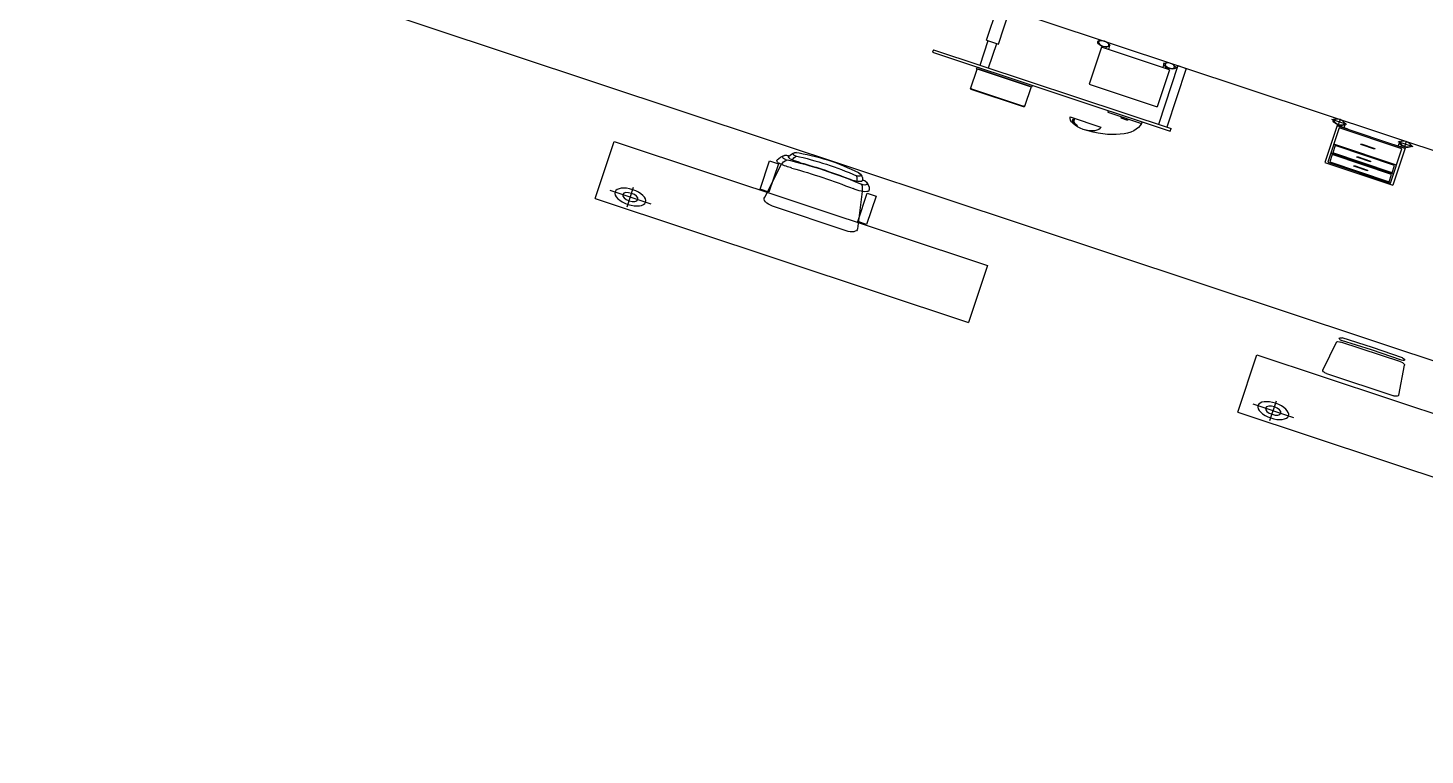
# Model space of a CAD drawing. Header units: millimetres. Extents: x -36495272392165 to 352544598049420, y -228287860276617 to 83349.
# Drawn here: x 51736899846267 to 188000250837152, y -210242029753057 to -139398350488814 of the extents above; entities that cross this region are included whole.
import ezdxf

# ---------------------------------------------------------------- set-up
doc = ezdxf.new("R2010")
doc.units = ezdxf.units.MM
doc.header["$MEASUREMENT"] = 0

# ---------------------------------------------------------------- blocks, each defined once
blk = doc.blocks.new('working_place (2)')
for p, q in [((8643.4, 13632.4), (10843.4, 13632.4)), ((8827.9, 13606.5), (8827.9, 13366.5)), ((12431.3, 13632.4), (14631.3, 13632.4)), ((12615.9, 13606.5), (12615.9, 13366.5)), ((8707.9, 13486.5), (8947.9, 13486.5)), ((12495.9, 13486.5), (12735.9, 13486.5)), ((8643.4, 12932.4), (10843.4, 12932.4)), ((12431.3, 12932.4), (14631.3, 12932.4)), ((12829.9, 12505.8), (12808, 12855.8)), ((12833, 12882.4), (13229.7, 12882.4)), ((13254.7, 12855.8), (13232.8, 12505.8)), ((13031.3, 12425.6), (12853.5, 12432.4)), ((13207.9, 12482.4), (12854.8, 12482.4)), ((13031.3, 12455.6), (12854.8, 12462.4)), ((13207.9, 12462.4), (13031.3, 12455.6)), ((13209.2, 12432.4), (13031.3, 12425.6)), ((46.1, 12349.5), (20372.3, 12349.5)), ((10443.2, 11046.2), (10443.2, 10805.2)), ((10444.7, 11049.7), (10449.3, 11045.1)), ((10756.2, 11051.2), (10448.2, 11051.2)), ((10449.3, 11045.1), (10755.1, 11045.1)), ((10759.7, 11049.7), (10755.1, 11045.1)), ((10761.2, 10805.2), (10761.2, 11046.2)), ((11022.1, 10991.7), (11202.1, 10991.7)), ((10764.2, 10805.2), (10440.2, 10805.2)), ((10440.2, 10805.2), (10440.2, 10786.7)), ((10449.2, 10805.2), (10449.2, 10798.2)), ((10449.2, 10798.2), (10755.2, 10798.2)), ((10460.2, 10798.2), (10460.2, 10805.2)), ((10484.2, 10798.2), (10484.2, 10805.2)), ((10719.2, 10798.2), (10719.2, 10805.2)), ((10744.2, 10798.2), (10744.2, 10805.2)), ((10755.2, 10805.2), (10755.2, 10798.2)), ((10764.2, 10786.7), (10764.2, 10805.2)), ((11212.1, 10781.7), (11212.1, 10801.7)), ((11212.1, 10801.7), (11412.1, 10801.7)), ((11292.1, 10817.2), (11332.1, 10817.2)), ((11412.1, 10781.7), (11412.1, 10801.7)), ((10177.2, 10781.7), (11577.4, 10781.7)), ((10177.2, 10751.7), (10177.2, 10781.7)), ((10177.2, 10751.7), (11577.4, 10751.7)), ((10452.2, 10751.7), (10452.2, 10451.7)), ((10502.2, 10751.7), (10502.2, 10451.7)), ((11502.4, 10031.7), (11502.4, 10751.7)), ((11552.4, 10031.7), (11552.4, 10751.7)), ((11577.4, 10781.7), (11577.4, 10751.7)), ((11065.4, 10108.7), (11065.4, 10561.7)), ((11065.4, 10561.7), (11465.4, 10561.7)), ((11465.4, 10108.7), (11465.4, 10561.7)), ((12453.5, 10110.2), (12453.5, 10563.2)), ((12453.5, 10563.2), (12853.5, 10563.2)), ((12468.5, 10548.2), (12838.5, 10548.2)), ((12468.5, 10128.2), (12468.5, 10548.2)), ((12838.5, 10548.2), (12838.5, 10128.2)), ((12853.5, 10110.2), (12853.5, 10563.2)), ((12478.5, 10538.2), (12828.5, 10538.2)), ((12478.5, 10448.2), (12478.5, 10538.2)), ((12693.5, 10498.2), (12613.5, 10498.2)), ((12613.5, 10498.2), (12613.5, 10488.2)), ((12613.5, 10488.2), (12693.5, 10488.2)), ((12693.5, 10488.2), (12693.5, 10498.2)), ((12828.5, 10538.2), (12828.5, 10448.2)), ((10442.2, 10451.7), (10442.2, 10051.7)), ((10442.2, 10451.7), (10512.2, 10451.7)), ((10512.2, 10451.7), (10512.2, 10051.7)), ((12838.5, 10438.2), (12468.5, 10438.2)), ((12828.5, 10448.2), (12478.5, 10448.2)), ((12828.5, 10428.2), (12478.5, 10428.2)), ((12478.5, 10338.2), (12478.5, 10428.2)), ((12828.5, 10428.2), (12828.5, 10338.2)), ((12838.5, 10328.2), (12468.5, 10328.2)), ((12828.5, 10338.2), (12478.5, 10338.2)), ((12693.5, 10388.2), (12613.5, 10388.2)), ((12613.5, 10388.2), (12613.5, 10378.2)), ((12613.5, 10378.2), (12693.5, 10378.2)), ((12693.5, 10378.2), (12693.5, 10388.2)), ((12693.5, 10233.2), (12613.5, 10233.2)), ((12613.5, 10233.2), (12613.5, 10223.2)), ((12613.5, 10223.2), (12693.5, 10223.2)), ((12693.5, 10223.2), (12693.5, 10233.2)), ((11465.4, 10108.7), (11065.4, 10108.7)), ((11090.4, 10090.4), (11090.4, 10108.7)), ((11105.4, 10061.7), (11105.4, 10108.7)), ((11425.4, 10061.7), (11425.4, 10108.7)), ((11440.4, 10090.4), (11440.4, 10108.7)), ((12853.5, 10113.2), (12453.5, 10113.2)), ((12518.5, 10110.2), (12453.5, 10110.2)), ((12458.5, 10033.2), (12458.5, 10098.2)), ((12838.5, 10128.2), (12468.5, 10128.2)), ((12478.5, 10091.9), (12478.5, 10110.2)), ((12493.5, 10063.2), (12493.5, 10110.2)), ((12518.5, 10110.2), (12518.5, 10113.2)), ((12788.5, 10110.2), (12788.5, 10113.2)), ((12788.5, 10110.2), (12853.5, 10110.2)), ((12813.5, 10063.2), (12813.5, 10110.2)), ((12828.5, 10091.9), (12828.5, 10110.2)), ((12848.5, 10033.2), (12848.5, 10098.2)), ((46.1, 10031.7), (20372.3, 10031.7)), ((11042.2, 10051.7), (11036.9, 10051.7)), ((11104, 10051.7), (11098.7, 10051.7)), ((11426.9, 10051.7), (11434.3, 10051.7)), ((11486.6, 10051.7), (11494, 10051.7)), ((11502.4, 10031.7), (11552.4, 10031.7)), ((12502.6, 10063.2), (12414.4, 10063.2)), ((12430.2, 10053.2), (12425, 10053.2)), ((12492.1, 10053.2), (12486.8, 10053.2)), ((12804.4, 10063.2), (12892.6, 10063.2)), ((12815, 10053.2), (12820.2, 10053.2)), ((12876.8, 10053.2), (12882.1, 10053.2))]:
    blk.add_line(p, q)
for points in [[(8643.4, 13632.4), (8643.4, 12932.4)], [(10843.4, 12932.4), (10843.4, 13632.4)], [(12431.3, 13632.4), (12431.3, 12932.4)]]:
    blk.add_lwpolyline(points)
at = {"color": 18, "true_color": 0x000000}
for points in [[(10047.7, 12575.2), (10089.9, 13006.3, 0.447809), (10033.1, 13067.9), (9598.5, 13066.3, 0.479888), (9541.8, 12995), (9572.6, 12578.4)], [(9585.6, 12453.6, 0.051589), (9571, 12468.2, -0.742396), (9585.6, 12503.9, 0.097143), (10033.1, 12499, -0.947265), (10044.5, 12452, 0.744297)], [(9592, 12502.2, -0.079006), (9572.6, 12575.2, 0.901922)], [(10031.5, 12499, 0.112913), (10046.1, 12576.8, 0.961324)], [(9632.1, 12386.7, 0.051589), (9620.5, 12398.3, -0.742396), (9632.1, 12426.9, 0.097143), (9990.2, 12423, -0.947265), (9999.3, 12385.4, 0.744297)], [(9637.3, 12425.6, -0.079006), (9621.8, 12483.9, 0.901922)], [(9988.9, 12423, 0.112913), (10000.6, 12485.2, 0.961324)], [(10041.2, 12447.1, -0.004332), (10029.2, 12443.5, -0.05592)]]:
    blk.add_lwpolyline(points, format="xyb", dxfattribs=at)
for points in [[(9554.7, 12576.8), (9554.7, 12923.6), (9502.9, 12923.6), (9502.9, 12576.8)], [(10130.4, 12576.8), (10130.4, 12923.6), (10078.5, 12923.6), (10078.5, 12576.8)]]:
    blk.add_lwpolyline(points, close=True, dxfattribs=at)
blk.add_lwpolyline([(9996.7, 12381.5, -0.165727), (9623.1, 12390.5, -0.05592), (9597.1, 12455.4, -0.427921), (9616.6, 12482.6, -0.058983), (9671.1, 12483.9, 0.0493), (9960.4, 12485.2, -0.302784), (10029.1, 12465.8, -0.192325), (10008.4, 12390.5, -0.131089)], format="xyb", close=True, dxfattribs=at)
for centre, radius in [((8827.9, 13486.5), 90), ((8827.9, 13486.5), 45), ((12615.9, 13486.5), 90), ((12615.9, 13486.5), 45), ((11070.4, 10061.7), 30), ((11460.4, 10061.7), 28), ((12458.5, 10063.2), 30), ((12848.5, 10063.2), 30)]:
    blk.add_circle(centre, radius)
for centre, radius, start, end in [((12833, 12857.4), 25, 90, 183.57633), ((13229.7, 12857.4), 25, 356.42367, 90), ((12854.8, 12507.4), 25, 183.57633, 270), ((13207.9, 12507.4), 25, 270, 356.42367), ((12854.2, 12447.4), 15, 87.44044, 267.44044), ((13208.5, 12447.4), 15, 272.55956, 92.55956), ((10448.2, 11046.2), 5, 90, 180), ((10457.2, 11033.1), 14.4, 123.55832, 167.68407), ((10747.2, 11033.1), 14.4, 12.31593, 56.44168), ((10756.2, 11046.2), 5, 0, 90), ((11112.1, 10991.7), 90, 0, 180), ((11096.3, 11015.3), 54.9, 118.43599, 176.16077), ((11046.6, 11163.7), 144.8, 268.01627, 271.32204), ((11105.2, 11016.9), 55.3, 123.19096, 177.92681), ((11069.2, 11017.5), 46, 82.87242, 88.7785), ((11112.8, 10781.7), 300, 3.82255, 90), ((11120.7, 11002.3), 80.8, 171.05634, 179.18892), ((11044.6, 11059.6), 56.4, 265.22123, 274.50892), ((11015, 10246.8), 768.5, 87.44042, 88.07579), ((11103.1, 11007.2), 54.2, 172.28461, 184.05481), ((10447.8, 10789.7), 8.14, 201.74488, 280.14591), ((10756.6, 10789.7), 8.14, 259.85409, 338.25512), ((11312.1, 10822.3), 20.7, 194.47751, 345.52249), ((11070.4, 10061.7), 35, 343.39845, 196.60155), ((11460.4, 10061.7), 35, 343.39845, 196.60155), ((12458.5, 10063.2), 35, 343.39845, 196.60155), ((12848.5, 10063.2), 35, 343.39845, 196.60155)]:
    blk.add_arc(centre, radius, start, end)
for centre, radius, start, end in [((10020.6, 12500.2), 80.5, 40.51417, 107.89598), ((9570.2, 12544.9), 28.9, 98.11442, 190.78283), ((9919.2, 12643.5), 391.5, 195.41015, 208.21265), ((9607, 12286.7), 289.8, 84.61206, 98.11442), ((9806.8, 14405.3), 1838.2, 264.61206, 275.90154), ((9951.1, 12538), 131.5, 322.79745, 6.34337), ((9824.4, 13138), 724.1, 249.78853, 251.83833), ((10027.3, 12480.2), 35.9, 292.92445, 322.79745)]:
    blk.add_arc(centre, radius, start, end, dxfattribs=at)

msp = doc.modelspace()

# ---------------------------------------------------------------- block references
at = {"color": 7, "xscale": -17440635077.23526, "yscale": 8388791957.977852, "zscale": 17440635077.23526, "rotation": 161.6396296788874}
msp.add_blockref('working_place (2)', (-18538461.3, -8837506.7), dxfattribs=at)

doc.saveas('drawing.dxf')
